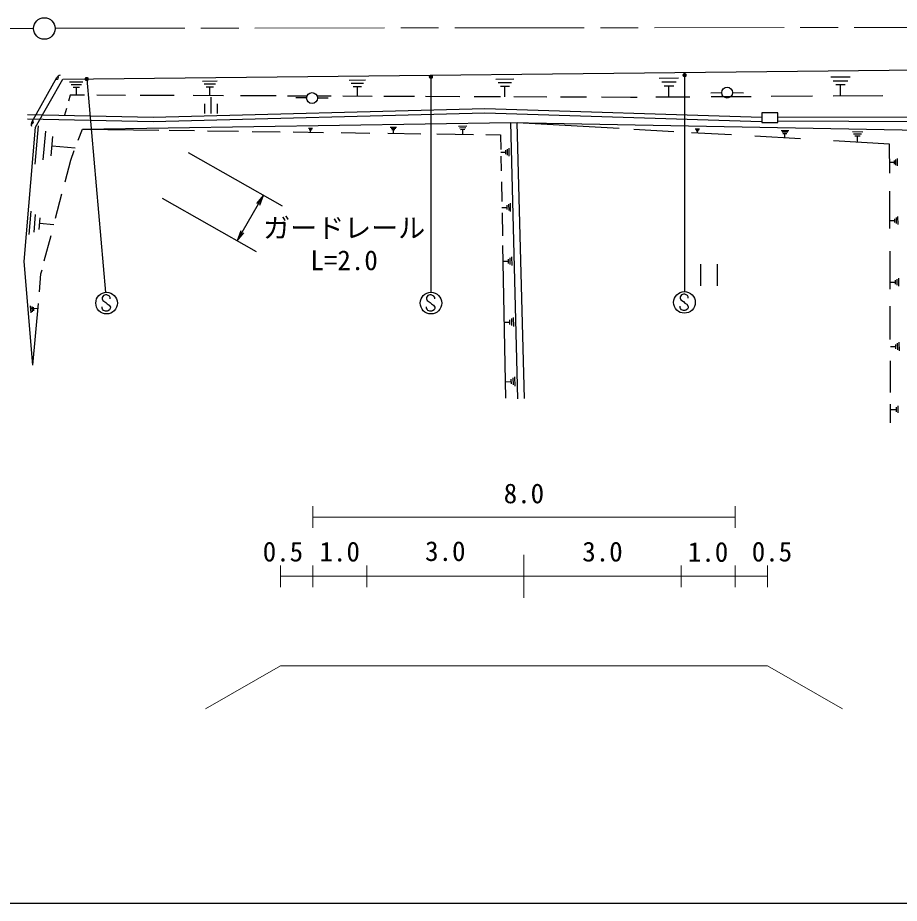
# Model space of a CAD drawing. Units: millimetres, scale not verified. Extents: x 40000 to 680000, y 20000 to 380000.
# Drawn here: x 271735 to 353362, y 205000 to 287027 of the extents above; entities that cross this region are included whole.
import ezdxf
from ezdxf.enums import TextEntityAlignment as Align

# ---------------------------------------------------------------- set-up
doc = ezdxf.new("R2010")
doc.units = ezdxf.units.MM
doc.header["$LTSCALE"] = 1000
doc.linetypes.add('CHAIN', pattern=[18.5, 12, -1.5, 3.5, -1.5])
for name, color, linetype, lineweight in [('M-BGD', 7, 'Continuous', 25), ('M-BMK', 2, 'CHAIN', 13), ('M-BMK-SRVR', 3, 'Continuous', 25), ('M-STR-HTXT', 7, 'Continuous', 13), ('M-STR-STR3', 7, 'Continuous', 25), ('M-STR-STRC', 7, 'Continuous', 25), ('M-TTL-BAND', 7, 'Continuous', 25)]:
    doc.layers.add(name, color=color, linetype=linetype, lineweight=lineweight)
doc.styles.add('ＭＳ ゴシック', font='')
doc.styles.get('ＭＳ ゴシック').set_extended_font_data('MS Gothic')

# ---------------------------------------------------------------- blocks, each defined once
blk = doc.blocks.new('filled_dot')
at = {"color": 0, "linetype": 'Continuous', "lineweight": -2, "const_width": 1.25}
blk.add_lwpolyline([(-0.625, 0, 1), (0.625, 0, 1)], format="xyb", close=True, dxfattribs=at)
blk = doc.blocks.new('open_arrow')
at = {"color": 0, "linetype": 'Continuous', "lineweight": -2}
blk.add_lwpolyline([(7.5, 1.25), (0, 0), (7.5, -1.25)], dxfattribs=at)

msp = doc.modelspace()

# ---------------------------------------------------------------- linework, layer by layer
at = {"layer": 'M-BGD'}
for p, q in [((275900, 281336), (412534, 282846)), ((273046, 277354), (275360, 281474)), ((331136, 281442), (332916, 281452)), ((347026, 281542), (348806, 281552)), ((273383, 276899), (275900, 281336)), ((276536, 281082), (277776, 281092)), ((276696, 280842), (277626, 280842)), ((276856, 280592), (277466, 280592)), ((277166, 279852), (277166, 280592)), ((288836, 281162), (290206, 281172)), ((289006, 280892), (290036, 280902)), ((289176, 280622), (289866, 280622)), ((289526, 279802), (289526, 280622)), ((302426, 281252), (303926, 281262)), ((302616, 280952), (303746, 280962)), ((302806, 280652), (303556, 280662)), ((303186, 279752), (303186, 280662)), ((316006, 281342), (317666, 281352)), ((316216, 281012), (317466, 281022)), ((316426, 280682), (317256, 280692)), ((316846, 279692), (316846, 280692)), ((331366, 281092), (332696, 281092)), ((331586, 280732), (332476, 280732)), ((332036, 279662), (332036, 280732)), ((347256, 281192), (348586, 281192)), ((347476, 280832), (348366, 280832)), ((347926, 279762), (347926, 280832)), ((276596, 279857), (276436, 279297)), ((277934, 279852), (276596, 279857)), ((281725, 279836), (279054, 279847)), ((286233, 279818), (283074, 279831)), ((290798, 279799), (287984, 279811)), ((295651, 279779), (292349, 279793)), ((298522, 279767), (296713, 279775)), ((300762, 279758), (299456, 279763)), ((304552, 279742), (301824, 279753)), ((308486, 279726), (305644, 279738)), ((312679, 279709), (309491, 279722)), ((336926, 280072), (335926, 280032)), ((337926, 280092), (338926, 280082)), ((345336, 279745), (341510, 279722)), ((351849, 279784), (347246, 279757)), ((289024, 279060), (289024, 278160)), ((289624, 279660), (289624, 278160)), ((290224, 278160), (290224, 279060)), ((298486, 279592), (297486, 279592)), ((299486, 279592), (300486, 279602)), ((316440, 279693), (314000, 279703)), ((320719, 279676), (317675, 279688)), ((324394, 279660), (321982, 279670)), ((328465, 279644), (325801, 279655)), ((329082, 279647), (328465, 279644)), ((333981, 279677), (330813, 279658)), ((339659, 279711), (335953, 279689)), ((276238, 278603), (276063, 277993)), ((284288, 277817), (314982, 278612)), ((284289, 277417), (314980, 278212)), ((314980, 278212), (340611, 277417)), ((314982, 278612), (340623, 277817)), ((340623, 278212), (340623, 277309)), ((342123, 278212), (340623, 278212)), ((342123, 277309), (342123, 278212)), ((272627, 277667), (284289, 277417)), ((272644, 278067), (284288, 277817)), ((277720, 276717), (317381, 277315)), ((318046, 251736), (317381, 277315)), ((317381, 277315), (372792, 276286)), ((327419, 276762), (317981, 277304)), ((318646, 251752), (317981, 277304)), ((340623, 277309), (342123, 277309)), ((342113, 277461), (412401, 277146)), ((342123, 277861), (412422, 277546)), ((272324, 264448), (273383, 276899)), ((273346, 273462), (273646, 277022)), ((274096, 273852), (274326, 276522)), ((277331, 275679), (277720, 276717)), ((277720, 276717), (284797, 276619)), ((285747, 276606), (288100, 276573)), ((289307, 276556), (292177, 276516)), ((293439, 276498), (296026, 276462)), ((297234, 276446), (300047, 276406)), ((298656, 276782), (299026, 276792)), ((298706, 276712), (298986, 276722)), ((298756, 276642), (298936, 276642)), ((298846, 276422), (298846, 276642)), ((306226, 276892), (306816, 276902)), ((306306, 276782), (306746, 276792)), ((306376, 276662), (306666, 276672)), ((306526, 276312), (306526, 276672)), ((312546, 276992), (313326, 277002)), ((312646, 276842), (313236, 276852)), ((312746, 276682), (313136, 276692)), ((312946, 276222), (312946, 276692)), ((332489, 276470), (328789, 276683)), ((334476, 276742), (334876, 276732)), ((334526, 276662), (334826, 276662)), ((334566, 276582), (334766, 276582)), ((334666, 276342), (334666, 276582)), ((342416, 276592), (343126, 276582)), ((342506, 276452), (343036, 276442)), ((349016, 276472), (349986, 276452)), ((274846, 274232), (274996, 276012)), ((301683, 276384), (304325, 276347)), ((306019, 276323), (309064, 276281)), ((310528, 276260), (313943, 276213)), ((315090, 276197), (316437, 276178)), ((316437, 276178), (316463, 274827)), ((337814, 276164), (334114, 276377)), ((344207, 275797), (339978, 276040)), ((342586, 276312), (342936, 276302)), ((342756, 275882), (342766, 276312)), ((352468, 275322), (347265, 275621)), ((349136, 276282), (349866, 276262)), ((349256, 276082), (349736, 276072)), ((349486, 275492), (349496, 276082)), ((277056, 274942), (274926, 275122)), ((317056, 274862), (317066, 274302)), ((317196, 274952), (317216, 274212)), ((352477, 272631), (352468, 275322)), ((276641, 273841), (276972, 274723)), ((316466, 274562), (316916, 274582)), ((316476, 274189), (316502, 272844)), ((316906, 274762), (316916, 274392)), ((353156, 273982), (353156, 273302)), ((276115, 271828), (276641, 273841)), ((352476, 273632), (352886, 273632)), ((352886, 273802), (352886, 273462)), ((353026, 273892), (353026, 273382)), ((316522, 271839), (316558, 269998)), ((275235, 268462), (275826, 270722)), ((352496, 267491), (352484, 270957)), ((272786, 266932), (272976, 269122)), ((316566, 269452), (317036, 269462)), ((317026, 269652), (317036, 269272)), ((317176, 269762), (317196, 269182)), ((317326, 269862), (317346, 269082)), ((273256, 267172), (273396, 268812)), ((273716, 267402), (273806, 268502)), ((316579, 268966), (316621, 266815)), ((352496, 268232), (352926, 268242)), ((352926, 268412), (352926, 268062)), ((353066, 268512), (353076, 267972)), ((353206, 268602), (353216, 267882)), ((275076, 267842), (273766, 267952)), ((274199, 264495), (274818, 266864)), ((316638, 265922), (316916, 251785)), ((352516, 261874), (352504, 265400)), ((273146, 254850), (272324, 264448)), ((316666, 264462), (317146, 264472)), ((317136, 264672), (317156, 264272)), ((317296, 264782), (317316, 264182)), ((317456, 264882), (317476, 264082)), ((334986, 262197), (334986, 264197)), ((336486, 264197), (336486, 262197)), ((273884, 263292), (273986, 263683)), ((273739, 261636), (273884, 263292)), ((352516, 262522), (352976, 262532)), ((352966, 262712), (352976, 262342)), ((353126, 262812), (353126, 262252)), ((353276, 262912), (353276, 262152)), ((272986, 259702), (272926, 260352)), ((273106, 259792), (273066, 260282)), ((273146, 254850), (273646, 260569)), ((273226, 259882), (273206, 260212)), ((273606, 260082), (273216, 260052)), ((352533, 257214), (352522, 260321)), ((317606, 259262), (317626, 258422)), ((316776, 258822), (317286, 258832)), ((317276, 259042), (317286, 258622)), ((317446, 259152), (317456, 258522)), ((353016, 256772), (353016, 256362)), ((353176, 256872), (353186, 256272)), ((353336, 256972), (353346, 256172)), ((352536, 256562), (353016, 256572)), ((352551, 252313), (352540, 255241)), ((317406, 253542), (317416, 253112)), ((317576, 253662), (317596, 253012)), ((317746, 253772), (317766, 252902)), ((316886, 253312), (317416, 253332)), ((352561, 249509), (352555, 251238)), ((353236, 251062), (353236, 250422)), ((352556, 250732), (353066, 250742)), ((353066, 250952), (353066, 250522))]:
    msp.add_line(p, q, dxfattribs=at)
for centre in [(337424, 280088), (298988, 279587)]:
    msp.add_circle(centre, 500, dxfattribs=at)
for centre, radius, start, end in [((275360, 281474), 150, 240.67477, 60.67477), ((275796, 281229), 500, 105.67477, 150.67477), ((273046, 277354), 150, 240.67477, 60.67477), ((273482, 277109), 500, 150.67477, 195.67477)]:
    msp.add_arc(centre, radius, start, end, dxfattribs=at)
at = {"layer": 'M-BMK'}
for p, q in [((175191, 285667), (273198, 286036)), ((275198, 286045), (373173, 286141))]:
    msp.add_line(p, q, dxfattribs=at)
at = {"layer": 'M-BMK-SRVR'}
msp.add_circle((274198, 286027), 1000, dxfattribs=at)
at = {"layer": 'M-STR-HTXT'}
for p, q in [((299056, 241776), (299056, 239776)), ((338162, 241776), (338162, 239776)), ((299056, 240776), (338162, 240776)), ((318606, 237286), (318606, 233286)), ((296056, 234286), (296056, 236286)), ((299056, 236286), (299056, 234286)), ((304056, 236286), (304056, 234286)), ((333162, 236286), (333162, 234286)), ((338162, 236286), (338162, 234286)), ((341162, 234286), (341162, 236286)), ((296056, 235286), (299056, 235286)), ((299056, 235286), (304056, 235286)), ((304056, 235286), (318606, 235286)), ((318606, 235286), (333162, 235286)), ((333162, 235286), (338162, 235286)), ((338162, 235286), (341162, 235286)), ((296056, 227000), (289128, 223000)), ((296056, 227000), (341162, 227000)), ((341162, 227000), (348090, 223000))]:
    msp.add_line(p, q, dxfattribs=at)
at = {"layer": 'M-STR-STR3'}
for p, q in [((287529, 274551), (296216, 269598)), ((285115, 270317), (293803, 265364)), ((292065, 266355), (294479, 270588))]:
    msp.add_line(p, q, dxfattribs=at)
at = {"layer": 'M-STR-STRC'}
for p, q in [((309998, 281555), (309999, 261592)), ((333484, 281707), (333471, 261657)), ((278122, 281350), (279877, 261588)), ((279682, 261289), (279558, 261105)), ((279558, 261105), (279561, 260973)), ((279561, 260973), (279624, 260844)), ((279874, 261355), (279682, 261289)), ((279995, 261352), (279874, 261355)), ((280246, 261234), (279995, 261352)), ((280309, 261102), (280246, 261234)), ((280309, 260973), (280309, 261102)), ((309716, 261289), (309592, 261105)), ((309592, 261105), (309595, 260973)), ((309595, 260973), (309658, 260844)), ((309908, 261355), (309716, 261289)), ((310029, 261352), (309908, 261355)), ((310279, 261234), (310029, 261352)), ((310343, 261102), (310279, 261234)), ((310343, 260973), (310343, 261102)), ((333187, 261354), (333063, 261170)), ((333063, 261170), (333066, 261038)), ((333066, 261038), (333129, 260909)), ((333129, 260909), (333385, 260727)), ((333379, 261420), (333187, 261354)), ((333500, 261417), (333379, 261420)), ((333751, 261299), (333500, 261417)), ((333814, 261167), (333751, 261299)), ((333814, 261038), (333814, 261167)), ((279561, 260125), (279558, 260246)), ((279600, 260023), (279561, 260125)), ((279624, 260844), (279880, 260663)), ((279880, 260663), (280009, 260531)), ((280009, 260531), (280188, 260415)), ((280188, 260415), (280314, 260215)), ((280309, 260104), (280248, 259973)), ((280314, 260215), (280309, 260104)), ((309595, 260125), (309592, 260246)), ((309634, 260023), (309595, 260125)), ((309658, 260844), (309913, 260662)), ((309913, 260662), (310042, 260531)), ((310042, 260531), (310221, 260415)), ((310221, 260415), (310348, 260215)), ((310343, 260104), (310282, 259973)), ((310348, 260215), (310343, 260104)), ((333066, 260190), (333063, 260311)), ((333105, 260087), (333066, 260190)), ((333190, 259977), (333105, 260087)), ((333385, 260727), (333514, 260595)), ((333514, 260595), (333693, 260480)), ((333753, 260037), (333611, 259945)), ((333693, 260480), (333819, 260279)), ((333814, 260169), (333753, 260037)), ((333819, 260279), (333814, 260169)), ((279685, 259912), (279600, 260023)), ((279872, 259851), (279685, 259912)), ((280006, 259851), (279872, 259851)), ((280106, 259880), (280006, 259851)), ((280248, 259973), (280106, 259880)), ((309718, 259912), (309634, 260023)), ((309905, 259851), (309718, 259912)), ((310040, 259851), (309905, 259851)), ((310140, 259880), (310040, 259851)), ((310282, 259973), (310140, 259880)), ((333377, 259916), (333190, 259977)), ((333511, 259916), (333377, 259916)), ((333611, 259945), (333511, 259916))]:
    msp.add_line(p, q, dxfattribs=at)
for centre in [(279966, 260592), (309999, 260592), (333471, 260657)]:
    msp.add_circle(centre, 1000, dxfattribs=at)
at = {"layer": 'M-TTL-BAND'}
msp.add_line((40000, 205000), (579000, 205000), dxfattribs=at)

# ---------------------------------------------------------------- block references
at = {"layer": 'M-STR-STR3', "xscale": 129, "yscale": 129}
for p, rotation in [((294479, 270588), 240.3), ((292065, 266355), 60.3)]:
    msp.add_blockref('open_arrow', p, dxfattribs=dict(at, rotation=rotation))
at = {"layer": 'M-STR-STRC', "xscale": 160, "yscale": 160}
for p, rotation in [((278122, 281350), 275.1), ((309998, 281555), 270), ((333484, 281707), 270)]:
    msp.add_blockref('filled_dot', p, dxfattribs=dict(at, rotation=rotation))

# ---------------------------------------------------------------- texts
at = {"layer": 'M-STR-HTXT', "style": 'ＭＳ ゴシック'}
for s, p in [('8.0', (316734, 242967)), ('0.5', (294422, 237575)), ('1.0', (299681, 237575)), ('3.0', (309456, 237620)), ('3.0', (324009, 237575)), ('1.0', (333787, 237548)), ('0.5', (339702, 237575))]:
    msp.add_text(s, height=1833, dxfattribs=at).set_placement(p, align=Align.MIDDLE_LEFT)
at = {"layer": 'M-STR-STR3', "style": 'ＭＳ ゴシック'}
for s, p in [('ガードレール', (294466, 266092)), ('L=2.0', (298841, 263092))]:
    msp.add_text(s, height=1833, dxfattribs=at).set_placement(p, align=Align.BOTTOM_LEFT)

doc.saveas('drawing.dxf')
